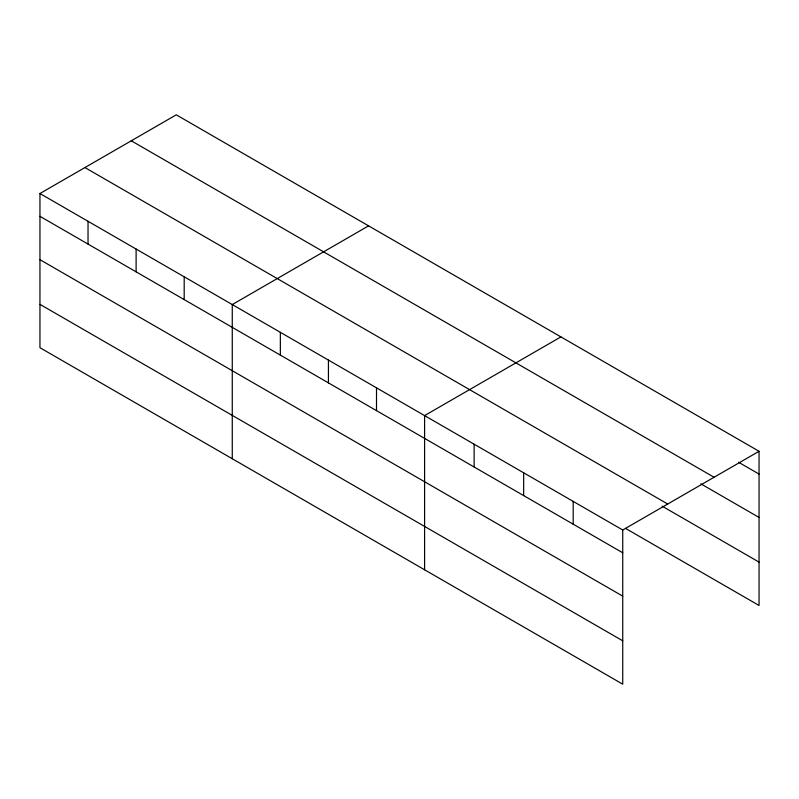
<?xml version="1.0" encoding="UTF-8"?>
<svg xmlns="http://www.w3.org/2000/svg" width="799" height="799" viewBox="0 0 799 799"><rect width="100%" height="100%" fill="white"/><g stroke="black" fill="none" stroke-linecap="round" stroke-linejoin="round"><path stroke-width="1.2" d="M39.95 193.528L622.731 529.997L622.731 684.174L39.95 347.705L39.95 193.528L176.269 114.826L759.05 451.295L759.05 605.472L625.517 528.379M368.589 225.857L232.269 304.559L232.269 458.736M560.908 336.898L424.589 415.6L424.589 569.777M622.731 529.997L759.05 451.295M738.586 462.271L759.05 474.087M131.286 140.804L714.066 477.263M700.903 483.864L759.05 517.442M84.934 167.56L667.714 504.029M662.131 506.157L759.05 562.116M39.95 216.319L622.731 552.788M39.95 259.675L622.731 596.144M39.95 304.349L622.731 640.818M573.193 501.392L573.193 524.184M523.665 472.798L523.665 495.59M474.127 444.194L474.127 466.986M376.509 387.835L376.509 410.626M328.429 360.079L328.429 382.871M280.349 332.324L280.349 355.116M184.189 276.804L184.189 299.595M136.11 249.048L136.11 271.84M88.03 221.283L88.03 244.075"/></g></svg>
